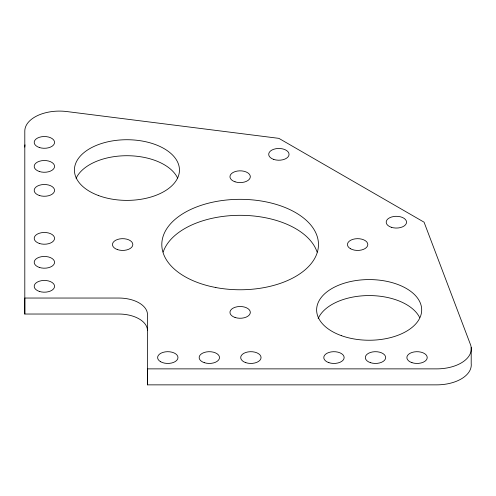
<?xml version="1.0" encoding="UTF-8"?>
<svg xmlns="http://www.w3.org/2000/svg" width="496" height="496" viewBox="0 0 496 496"><rect width="100%" height="100%" fill="white"/><g stroke="black" fill="none" stroke-linecap="round" stroke-linejoin="round"><path stroke-width="0.74" d="M147.479 330.59A28.681 16.56 0 0 0 118.798 314.03L24.8 314.03L24.8 131.099A34.652 20.007 0 0 1 66.867 111.557L278.876 138.359L424.068 222.183L470.475 344.59A34.652 20.007 0 0 1 436.623 368.875L147.479 368.869L147.479 384.859L436.623 384.859A34.652 20.007 0 0 0 471.2 363.525L471.2 347.535M147.479 384.859L147.479 314.6A28.681 16.56 0 0 0 118.798 298.04L24.8 298.04L24.8 314.03M24.8 147.089A34.652 20.007 0 0 1 25.017 144.857M163.221 251.993A78.331 45.223 0 0 1 240.262 215.314A78.331 45.223 0 0 1 317.105 252.129M318.147 318.668A52.526 30.33 0 0 1 368.063 295.579A52.526 30.33 0 0 1 419.604 317.44M76.105 178.38A52.526 30.33 0 0 1 126.598 155.719A52.526 30.33 0 0 1 177.58 178.014M215.822 287.537L211.191 286.57A78.331 45.223 0 0 1 190.303 209.659A78.331 45.223 0 0 1 317.105 236.139A78.331 45.223 0 0 1 215.822 287.537M273.786 159.439A10.18 5.878 0 0 0 289.056 154.349A10.18 5.878 0 0 0 273.786 149.253A10.18 5.878 0 0 0 273.786 159.439M39.296 147.498A10.18 5.878 0 0 0 54.566 142.408A10.18 5.878 0 0 0 39.296 137.311A10.18 5.878 0 0 0 39.296 147.498M39.289 171.486A10.18 5.878 0 0 0 54.566 166.396A10.18 5.878 0 0 0 39.289 161.299A10.18 5.878 0 0 0 39.289 171.486M39.289 195.474A10.18 5.878 0 0 0 54.566 190.377A10.18 5.878 0 0 0 39.289 185.287A10.18 5.878 0 0 0 39.289 195.474M39.289 243.437A10.18 5.878 0 0 0 54.566 238.347A10.18 5.878 0 0 0 39.289 233.256A10.18 5.878 0 0 0 39.289 243.437M39.289 267.418A10.18 5.878 0 0 0 54.566 262.328A10.18 5.878 0 0 0 39.289 257.238A10.18 5.878 0 0 0 39.289 267.418M39.289 291.406A10.18 5.878 0 0 0 54.566 286.316A10.18 5.878 0 0 0 39.289 281.226A10.18 5.878 0 0 0 39.289 291.406M117.552 249.637A10.18 5.878 0 0 0 132.829 244.547A10.18 5.878 0 0 0 117.552 239.456A10.18 5.878 0 0 0 117.552 249.637M235.048 181.803A10.18 5.878 0 0 0 250.325 176.712A10.18 5.878 0 0 0 235.048 171.616A10.18 5.878 0 0 0 235.048 181.803M350.436 248.707A10.18 5.878 0 0 0 367.474 246.066A10.18 5.878 0 0 0 355 238.867A10.18 5.878 0 0 0 350.436 248.707M235.048 317.477A10.18 5.878 0 0 0 250.325 312.381A10.18 5.878 0 0 0 235.048 307.291A10.18 5.878 0 0 0 235.048 317.477M391.282 227.273A10.18 5.878 0 0 0 406.553 222.183A10.18 5.878 0 0 0 391.282 217.093A10.18 5.878 0 0 0 391.282 227.273M160.592 361.72A10.18 5.878 0 0 0 177.63 359.085A10.18 5.878 0 0 0 165.156 351.887A10.18 5.878 0 0 0 160.592 361.72M204.24 362.657A10.18 5.878 0 0 0 219.511 357.566A10.18 5.878 0 0 0 204.24 352.476A10.18 5.878 0 0 0 204.24 362.657M245.787 362.657A10.18 5.878 0 0 0 261.057 357.566A10.18 5.878 0 0 0 245.787 352.476A10.18 5.878 0 0 0 245.787 362.657M328.867 362.657A10.18 5.878 0 0 0 344.143 357.566A10.18 5.878 0 0 0 328.867 352.476A10.18 5.878 0 0 0 328.867 362.657M370.4 362.657A10.18 5.878 0 0 0 385.677 357.566A10.18 5.878 0 0 0 370.4 352.476A10.18 5.878 0 0 0 370.4 362.657M411.953 362.657A10.18 5.878 0 0 0 427.223 357.566A10.18 5.878 0 0 0 411.953 352.476A10.18 5.878 0 0 0 411.953 362.657M341.477 335.687A52.526 30.33 0 0 0 421.662 310.862A52.526 30.33 0 0 0 344.336 283.179A52.526 30.33 0 0 0 341.477 335.687M98.599 195.591A52.526 30.33 0 0 0 179.403 171.455A52.526 30.33 0 0 0 102.79 143.121A52.526 30.33 0 0 0 98.599 195.591"/></g></svg>
